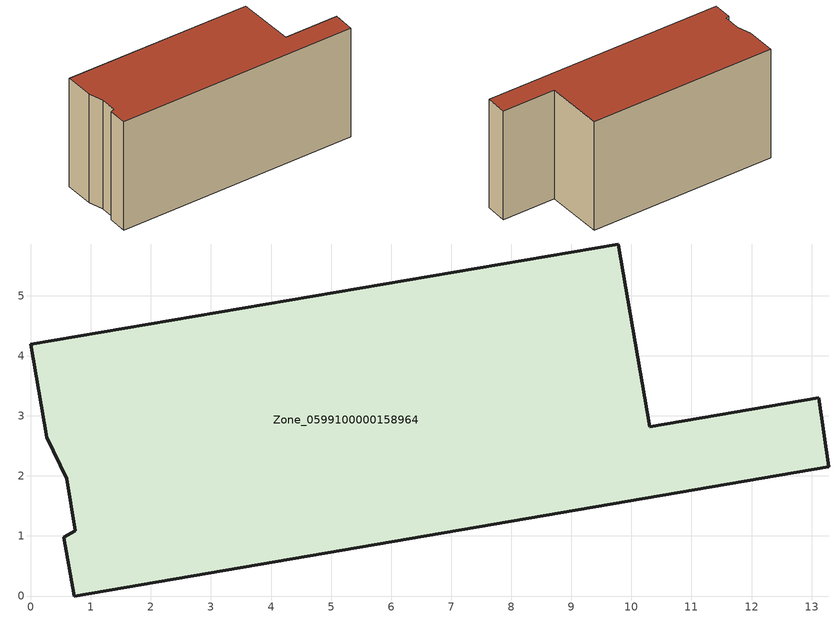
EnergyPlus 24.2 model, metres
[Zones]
Zone_0599100000158964
 floor ground (C_G): 0.74,1.08 0.6,1.95 0.27,2.65 0,4.19 9.78,5.86 10.3,2.82 13.12,3.3 13.29,2.15 0.72,0 0.55,0.98 z0
 wall outside (C_F): 0,4.19 0.27,2.65 0.6,1.95 0.74,1.08 0.55,0.98 0.72,0 13.29,2.15 13.12,3.3 10.3,2.82 9.78,5.86 0,4.19 z0:6
 roof outside (C_R): 0.6,1.95 0.74,1.08 0.55,0.98 0.72,0 13.29,2.15 13.12,3.3 10.3,2.82 9.78,5.86 0,4.19 0.27,2.65 z6
[BUILDING]
Pand.0599100000158964: North Axis=0; Terrain=City; Loads Convergence Tolerance Value=0.04; Temperature Convergence Tolerance Value=0.4; Solar Distribution=FullExterior; Maximum Number of Warmup Days=25; Minimum Number of Warmup Days=1
[Site:Location]
Rotterdam.The.Hague.AP_ZH_NLD Design_Conditions: Latitude=51.96; Longitude=4.45; Time Zone=1; Elevation=-4.5
[SITE:GROUNDTEMPERATURE:BUILDINGSURFACE]
18, 18, 18, 18, 18, 18, 18, 18, 18, 18, 18, 18
[MATERIAL] Thermal Absorptance=0.9; Solar Absorptance=0.7; Visible Absorptance=0.7
Name | Roughness | Thickness | Conductivity | Density | Specific Heat
G.TI.1946 | MediumSmooth | 0.15 | 1 | 540 | 1210
F.TI.1946 | Rough | 0.3 | 0.857143 | 1920 | 840
R.TI.1946 | MediumRough | 0.2 | 0.1 | 1500 | 1000
[CONSTRUCTION]
C_G: G.TI.1946
C_F: F.TI.1946
C_R: R.TI.1946
[ZONE]
Zone_0599100000158964: Type=1; Multiplier=1; Ceiling Height=Autocalculate; Volume=Autocalculate; Floor Area=autocalculate; Part of Total Floor Area=Yes
[ZONEINFILTRATION:DESIGNFLOWRATE]
Infil_Zone_0599100000158964: Zone or ZoneList or Space or SpaceList=Zone_0599100000158964; Schedule=AlwaysOn; Design Flow Rate Calculation Method=Flow/Area; Flow Rate per Floor Area=0.003; Constant Term Coefficient=1; Temperature Term Coefficient=0; Velocity Term Coefficient=0; Velocity Squared Term Coefficient=0
[HVACTEMPLATE:ZONE:IDEALLOADSAIRSYSTEM]
Zone_0599100000158964: Maximum Heating Supply Air Temperature=50; Minimum Cooling Supply Air Temperature=13; Maximum Heating Supply Air Humidity Ratio=0.0156; Minimum Cooling Supply Air Humidity Ratio=0.0077; Heating Limit=NoLimit; Cooling Limit=NoLimit; Dehumidification Control Type=ConstantSensibleHeatRatio; Cooling Sensible Heat Ratio=0.7; Dehumidification Setpoint=60; Humidification Control Type=None; Humidification Setpoint=30; Outdoor Air Method=None; Outdoor Air Flow Rate per Person=0.00944; Outdoor Air Flow Rate per Zone Floor Area=0; Outdoor Air Flow Rate per Zone=0; Demand Controlled Ventilation Type=None; Outdoor Air Economizer Type=NoEconomizer; Heat Recovery Type=None; Sensible Heat Recovery Effectiveness=0.7; Latent Heat Recovery Effectiveness=0.65
[ZONECONTROL:THERMOSTAT]
ThermostatControl_Zone_0599100000158964: Zone or ZoneList=Zone_0599100000158964; Control Type Schedule=DualSetpointControlType; Control 1=Thermostat_Zone_0599100000158964; Temperature Difference Between Cutout And Setpoint=0
[THERMOSTATSETPOINT:DUALSETPOINT]
Thermostat_Zone_0599100000158964: Heating Setpoint Temperature Schedule=HeatingSetpoint_Zone_0599100000158964; Cooling Setpoint Temperature Schedule=CoolingSetpoint_Zone_0599100000158964
[SCHEDULE:COMPACT]
HeatingSetpoint_Zone_0599100000158964: Through: 12/31, For: AllDays, Until: 24:00, 21
CoolingSetpoint_Zone_0599100000158964: Through: 12/31, For: AllDays, Until: 24:00, 24
DualSetpointControlType: Through: 12/31, For: AllDays, Until: 24:00, 4
AlwaysOn: Through: 12/31, For: AllDays, Until: 24:00, 1
